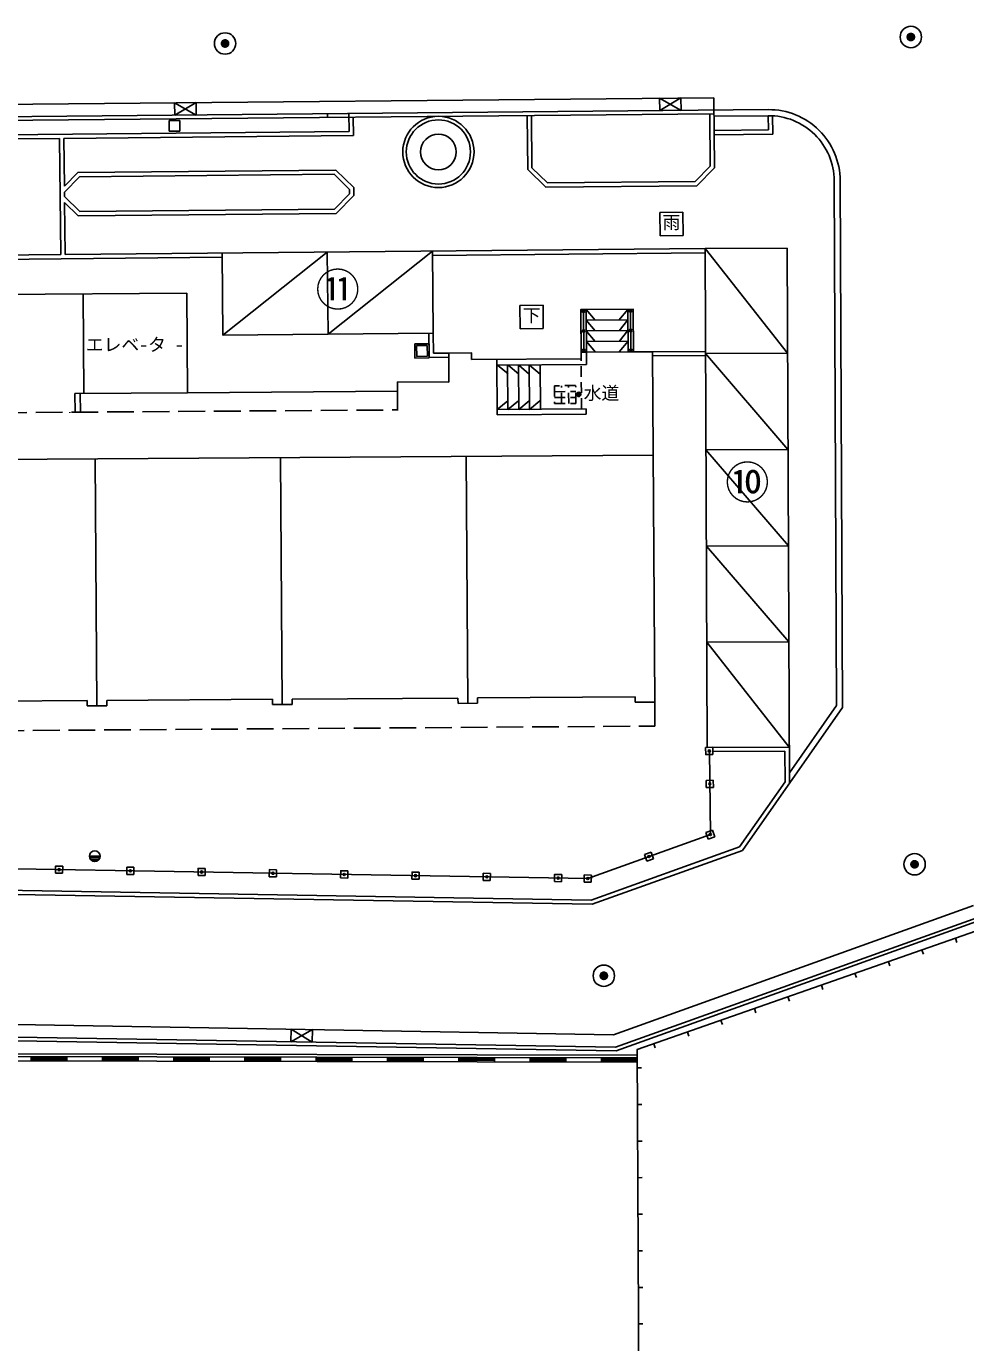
# Model space of a CAD drawing. Units: millimetres, scale not verified. Extents: x -100125 to 100125, y -69250 to 69250.
# Drawn here: x 9816 to 36164, y -22048 to 14893 of the extents above; entities that cross this region are included whole.
import ezdxf
from ezdxf.enums import TextEntityAlignment as Align

# ---------------------------------------------------------------- set-up
doc = ezdxf.new("R2010")
doc.units = ezdxf.units.MM
doc.header["$LTSCALE"] = 250
for name, pattern in [('DASHED1', [1.8, 1.2, -0.6]), ('DASHED3', [4, 3, -1]), ('LONG_CHAIN', [21, 18, -1, 1, -1])]:
    doc.linetypes.add(name, pattern=pattern)
for name, color, linetype in [('0-0_レイヤ15', 6, 'LONG_CHAIN'), ('1-0_計画', 3, 'Continuous'), ('1-1_現況白抜', 2, 'Continuous'), ('1-2_4案', 7, 'Continuous')]:
    doc.layers.add(name, color=color, linetype=linetype)
doc.styles.add('ＭＳ ゴシック', font='')
doc.styles.get('ＭＳ ゴシック').set_extended_font_data('MS Gothic')

msp = doc.modelspace()

# ---------------------------------------------------------------- linework, layer by layer
at = {"layer": '0-0_レイヤ15'}
for centre, start, end in [((15390.2, 14411.6), 0, 180), ((15390.2, 14411.6), 180, 0), ((34626.9, 14593.3), 0, 180), ((34626.9, 14593.3), 180, 0), ((34730.8, -8623.1), 0, 180), ((34730.8, -8623.1), 180, 0), ((26014.9, -11752), 0, 180), ((26014.9, -11752), 180, 0)]:
    msp.add_arc(centre, 100, start, end, dxfattribs=at)
at = {"layer": '1-0_計画', "linetype": 'LONG_CHAIN'}
for p, q in [((15404.3, 14510.5), (15291.3, 14397.5)), ((15376, 14510.5), (15291.4, 14425.8)), ((15426.5, 14504.5), (15297.4, 14375.3)), ((15445.2, 14494.8), (15307, 14356.6)), ((15460.9, 14482.3), (15319.5, 14340.9)), ((15473.5, 14466.5), (15335.3, 14328.3)), ((15483.1, 14447.9), (15353.9, 14318.7)), ((15489.1, 14425.6), (15376.2, 14312.7)), ((34640.9, 14692.2), (34528, 14579.2)), ((34612.6, 14692.2), (34528, 14607.5)), ((34663.2, 14686.1), (34534, 14557)), ((34681.9, 14676.5), (34543.7, 14538.3)), ((34697.6, 14664), (34556.2, 14522.6)), ((34710.1, 14648.2), (34571.9, 14510)), ((34719.8, 14629.6), (34590.6, 14500.4)), ((34725.8, 14607.3), (34612.9, 14494.4)), ((34725.8, 14579), (34641.2, 14494.4)), ((15489.1, 14397.3), (15404.5, 14312.7)), ((34744.8, -8524.2), (34631.9, -8637.2)), ((34716.5, -8524.2), (34631.9, -8608.9)), ((34767.1, -8530.2), (34637.9, -8659.4)), ((34785.7, -8539.9), (34647.5, -8678.1)), ((34801.5, -8552.4), (34660.1, -8693.8)), ((34814, -8568.2), (34675.8, -8706.4)), ((34823.6, -8586.8), (34694.5, -8716)), ((34829.7, -8609.1), (34716.7, -8722)), ((34829.6, -8637.4), (34745, -8722)), ((26028.9, -11653.1), (25916, -11766.1)), ((26000.6, -11653.2), (25916, -11737.8)), ((26051.2, -11659.2), (25922, -11788.3)), ((26069.9, -11668.8), (25931.7, -11807)), ((26085.6, -11681.3), (25944.2, -11822.7)), ((26098.1, -11697.1), (25959.9, -11835.3)), ((26107.8, -11715.7), (25978.6, -11844.9)), ((26113.8, -11738), (26000.9, -11850.9)), ((26113.8, -11766.3), (26029.2, -11850.9))]:
    msp.add_line(p, q, dxfattribs=at)
at = {"layer": '1-0_計画'}
for p, q in [((-31637, 12317.4), (29100.3, 12891)), ((13975.1, 12748.1), (13978.4, 12398.2)), ((14575.1, 12753.8), (14578.4, 12403.8)), ((27578.9, 12876.6), (27582.2, 12526.7)), ((28178.9, 12882.3), (28182.2, 12532.3)), ((29118.9, 10921.1), (29100.3, 12891)), ((-31633.7, 11967.4), (30626, 12555.4)), ((-31632.8, 11867.4), (29104.5, 12441)), ((13823.1, 12246.7), (14123.1, 12249.5)), ((13823.1, 12246.7), (13826, 11946.7)), ((14123.1, 12249.5), (14126, 11949.5)), ((18265, 12338.6), (18264.1, 12438.6)), ((18868.7, 11944.3), (18864, 12444.3)), ((18989.9, 11825.5), (18985, 12345.4)), ((23879.1, 10871.6), (23864.7, 12391.5)), ((23998.6, 10922.4), (23984.7, 12392.7)), ((28998.4, 10969.7), (28984.5, 12439.9)), ((29105.2, 12371), (30627.6, 12385.4)), ((30627.6, 12385.4), (30631.4, 11985.4)), ((30747.7, 12382.6), (30752.5, 11866.6)), ((9169.2, 11852.7), (18868.7, 11944.3)), ((10870.2, 11748.8), (18989.9, 11825.5)), ((13826, 11946.7), (14126, 11949.5)), ((29109, 11971), (30631.4, 11985.4)), ((29110.1, 11851.1), (30752.5, 11866.6)), ((9247.6, 11733.5), (10750.2, 11747.6)), ((10750.2, 11747.6), (10781, 8487.8)), ((10882.9, 10408.8), (10870.2, 11748.8)), ((11259.3, 10792.4), (10882.9, 10408.8)), ((11259.3, 10792.4), (18499, 10860.8)), ((11310.1, 10672.9), (18450.4, 10740.3)), ((18450.4, 10740.3), (18884.1, 10314.7)), ((18499, 10860.8), (19003.7, 10365.5)), ((23879.1, 10871.6), (24383.8, 10376.3)), ((23998.6, 10922.4), (24432.4, 10496.8)), ((28572.8, 10535.9), (28998.4, 10969.7)), ((11310.1, 10672.9), (10884.5, 10239.1)), ((19003.7, 10365.5), (19005.7, 10145.6)), ((24432.4, 10496.8), (28572.8, 10535.9)), ((32474.9, 10563.7), (32540.8, -4165.2)), ((10885.6, 10118.6), (10884.5, 10239.1)), ((10885.6, 10118.6), (11319.4, 9692.9)), ((18885.3, 10194.1), (18459.7, 9760.4)), ((19005.7, 10145.6), (18510.5, 9640.9)), ((18884.1, 10314.7), (18885.3, 10194.1)), ((10887.2, 9948.9), (11270.8, 9572.5)), ((10901, 8488.9), (10887.2, 9948.9)), ((11270.8, 9572.5), (18510.5, 9640.9)), ((11319.4, 9692.9), (18459.7, 9760.4)), ((10901, 8488.9), (28853.4, 8658.5)), ((18256.7, 8558.4), (18278.5, 6258.5)), ((18278.5, 6258.5), (21206.6, 8586.3)), ((21206.6, 8586.3), (21228.3, 6286.4)), ((21207.7, 8466.3), (28853.9, 8538.5)), ((28853.4, 8657.7), (31153.4, 8668)), ((28853.4, 8657.7), (28916, -5342.1)), ((28853.4, 8657.7), (31166.6, 5718.1)), ((31153.4, 8668), (31220.6, -6347.2)), ((6409.5, 8446.5), (10781, 8487.8)), ((6530.6, 8327.7), (15308, 8410.6)), ((15328.6, 6230.6), (21228.3, 6286.4)), ((21108.3, 6285.2), (21114.8, 5601.6)), ((21228.3, 6286.4), (21233.7, 5722.3)), ((20711.2, 5981.2), (21111.2, 5985.4)), ((20711.2, 5981.2), (20715.4, 5581.2)), ((20761.7, 5931.7), (21061.7, 5934.8)), ((21061.7, 5934.8), (21064.8, 5634.9)), ((21111.2, 5985.4), (21115.4, 5585.4)), ((20715.4, 5581.2), (21115.4, 5585.4)), ((21664.9, 5605.1), (21114.8, 5601.6)), ((21665.3, 5725.1), (21233.7, 5722.3)), ((21665.3, 5725.1), (21664.9, 5605.1)), ((26845.7, 5758.7), (28866.3, 5771.8)), ((27378.9, 5642.2), (27378.1, 5762.2)), ((27378.9, 5642.2), (28866.8, 5651.8)), ((28866.6, 5707.8), (31166.6, 5718.1)), ((28866.6, 5707.8), (31178.7, 3018.1)), ((28878.7, 3007.8), (31178.7, 3018.1)), ((28878.7, 3007.8), (31190.7, 318.1)), ((28890.8, 307.8), (31190.7, 318.1)), ((28890.8, 307.8), (31202.8, -2381.9)), ((28902.8, -2392.1), (31202.8, -2381.9)), ((28902.8, -2392.1), (31216, -5331.8)), ((32540.8, -4165.2), (31219.2, -6052.7)), ((28871.2, -5343.1), (29071.2, -5340.7)), ((28916, -5342.1), (31216, -5331.8)), ((28976.1, -5441.8), (29003.6, -7789.1)), ((29071.2, -5340.7), (29073.6, -5540.7)), ((29072.7, -5461.4), (31096.5, -5452.4)), ((28885.8, -6267.6), (29085.7, -6265.2)), ((29085.7, -6265.2), (29088.1, -6465.2)), ((28875.7, -7728.8), (29064, -7661.2)), ((28943.3, -7917.1), (28875.7, -7728.8)), ((29131.6, -7849.5), (29064, -7661.2)), ((25563.8, -9024), (29003.6, -7789.1)), ((28943.3, -7917.1), (29131.6, -7849.5)), ((25563.8, -9024), (-7337.2, -8467)), ((25663.3, -9625.8), (29824.5, -8132)), ((25683.2, -9746.1), (29900.9, -8232)), ((27155.8, -8346.2), (27344.1, -8278.7)), ((27223.4, -8534.5), (27155.8, -8346.2)), ((27223.4, -8534.5), (27411.6, -8466.9)), ((27411.6, -8466.9), (27344.1, -8278.7)), ((10832.6, -8874.6), (10836, -8674.6)), ((12832.3, -8908.5), (12835.7, -8708.5)), ((14832, -8942.3), (14835.4, -8742.4)), ((16831.8, -8976.2), (16835.1, -8776.2)), ((18831.5, -9010), (18834.9, -8810.1)), ((20831.2, -9043.9), (20834.6, -8843.9)), ((10632.6, -8871.2), (10832.6, -8874.6)), ((12632.4, -8905.1), (12832.3, -8908.5)), ((14632.1, -8938.9), (14832, -8942.3)), ((16631.8, -8972.8), (16831.8, -8976.2)), ((18631.5, -9006.7), (18831.5, -9010)), ((20631.2, -9040.5), (20831.2, -9043.9)), ((22630.9, -9074.4), (22830.9, -9077.8)), ((22830.9, -9077.8), (22834.3, -8877.8)), ((24630.6, -9108.2), (24830.6, -9111.6)), ((24830.6, -9111.6), (24834, -8911.6)), ((25462.1, -9122.3), (25465.5, -8922.3)), ((25462.1, -9122.3), (25662.1, -9125.7)), ((25465.5, -8922.3), (25665.5, -8925.7)), ((25662.1, -9125.7), (25665.5, -8925.7)), ((26288.5, -13406.9), (36386, -9782)), ((26346.6, -13757.9), (36737.1, -10027.8)), ((26363.2, -13858.2), (36837.4, -10098.1)), ((26288.5, -13406.9), (-2430.6, -12920.7)), ((26346.6, -13757.9), (-2455.5, -13270.3)), ((17236, -13603.7), (17241.9, -13253.7)), ((17835.9, -13613.9), (17841.9, -13263.9)), ((26363.2, -13858.2), (-2462.6, -13370.2))]:
    msp.add_line(p, q, dxfattribs=at)
at = {"layer": '1-0_計画', "color": 2}
for p, q in [((13975.1, 12748.1), (14578.4, 12403.8)), ((14575.1, 12753.8), (13978.4, 12398.2)), ((27578.9, 12876.6), (28182.2, 12532.3)), ((28178.9, 12882.3), (27582.2, 12526.7)), ((17236, -13603.7), (17841.9, -13263.9)), ((17835.9, -13613.9), (17241.9, -13253.7))]:
    msp.add_line(p, q, dxfattribs=at)
at = {"layer": '1-0_計画'}
for points in [[(24383.8, 10376.3), (28623.6, 10416.4), (29118.9, 10921.1)], [(32644.9, 10564.4), (32711, -4218.4), (29900.9, -8232)], [(15306.9, 8530.5), (15328.6, 6230.6), (18256.7, 8558.4)], [(22307.1, 5542.7), (25378.5, 5564.1), (25369.6, 6942.2), (26838, 6951.7), (26845.7, 5758.7)], [(20761.7, 5931.7), (20764.9, 5631.7), (21064.8, 5634.9)], [(21665.3, 5725.1), (22307.1, 5729.3), (22307.1, 5544.3)], [(28871.2, -5343.1), (28873.6, -5543), (29073.6, -5540.7)], [(31096.5, -5452.4), (31100.4, -6309.6), (29824.5, -8132)], [(28885.8, -6267.6), (28888.1, -6467.6), (29088.1, -6465.2)], [(10632.6, -8871.2), (10636, -8671.3), (10836, -8674.6)], [(12632.4, -8905.1), (12635.7, -8705.1), (12835.7, -8708.5)], [(14632.1, -8938.9), (14635.5, -8739), (14835.4, -8742.4)], [(16631.8, -8972.8), (16635.2, -8772.8), (16835.1, -8776.2)], [(18631.5, -9006.7), (18634.9, -8806.7), (18834.9, -8810.1)], [(20631.2, -9040.5), (20634.6, -8840.5), (20834.6, -8843.9)], [(25663.3, -9625.8), (-6792.9, -9076.3), (-7164.9, -12955.2)], [(25683.2, -9746.1), (-6684, -9198.1), (-7049.3, -13007.2)], [(22630.9, -9074.4), (22634.3, -8874.4), (22834.3, -8877.8)], [(24630.6, -9108.2), (24634, -8908.3), (24834, -8911.6)]]:
    msp.add_lwpolyline(points, dxfattribs=at)
for centre, radius in [((34626.9, 14593.3), 300), ((15390.2, 14411.6), 300), ((15390.2, 14411.6), 100), ((34626.9, 14593.3), 100), ((21374.3, 11368), 1000), ((21374.3, 11368), 900), ((21374.3, 11368), 500), ((28972.4, -5441.9), 30), ((28986.9, -6366.4), 30), ((29003.6, -7789.1), 30), ((27283.7, -8406.6), 30), ((34730.8, -8623.1), 300), ((10734.3, -8772.9), 30), ((12734, -8806.8), 30), ((14733.8, -8840.7), 30), ((16733.5, -8874.5), 30), ((34730.8, -8623.1), 100), ((18733.2, -8908.4), 30), ((20732.9, -8942.2), 30), ((22732.6, -8976.1), 30), ((24732.3, -9009.9), 30), ((25563.8, -9024), 30), ((26014.9, -11752), 300), ((26014.9, -11752), 100)]:
    msp.add_circle(centre, radius, dxfattribs=at)
for radius in [2000, 1830]:
    msp.add_arc((30644.9, 10555.5), radius, 0.25633, 90.54113, dxfattribs=at)
at = {"layer": '1-1_現況白抜'}
for p, q in [((28232.5, 9676.4), (27582.6, 9667.5)), ((27591.4, 9017.6), (27582.6, 9667.5)), ((28241.4, 9026.4), (28232.5, 9676.4)), ((28241.4, 9026.4), (27591.4, 9017.6)), ((14317.4, 7407.7), (9009.7, 7370.7)), ((14317.4, 7407.7), (14337, 4610.4)), ((11429.2, 4590.1), (11409.7, 7387.4)), ((24309.8, 7065.7), (23659.8, 7058.1)), ((23667.4, 6408.2), (23659.8, 7058.1)), ((24317.4, 6415.8), (24309.8, 7065.7)), ((23979.2, 6739.7), (23974.2, 6739.7)), ((23976.7, 6742.2), (23976.7, 6737.2)), ((25369.3, 6942.2), (26838, 6951.7)), ((25377.3, 5749.2), (25369.3, 6942.2)), ((25447.3, 6898.4), (25442.3, 6898.4)), ((25452.3, 5749.7), (25444.6, 6942.7)), ((25444.8, 6900.9), (25444.8, 6895.9)), ((25771.5, 6646.4), (25519.6, 6943.2)), ((25527.3, 5750.2), (25519.6, 6943.2)), ((25521.5, 6644.9), (26689.9, 6651.9)), ((26439.9, 6650.4), (26688, 6950.7)), ((26441.8, 6351.7), (26689.9, 6651.9)), ((26688, 6950.7), (26695.7, 5755.5)), ((26765.7, 6908.3), (26760.7, 6908.3)), ((26763, 6951.2), (26770.7, 5756)), ((26763.2, 6910.8), (26763.2, 6905.8)), ((26845.7, 5756.5), (26838, 6951.7)), ((24317.4, 6415.8), (23667.4, 6408.2)), ((25450.9, 6344.2), (25445.9, 6344.2)), ((25448.4, 6346.7), (25448.4, 6341.7)), ((25773.4, 6348.1), (25521.5, 6644.9)), ((25523.4, 6346.7), (26691.8, 6353.1)), ((25775.4, 6049.7), (25523.4, 6346.7)), ((26443.8, 6053), (26691.8, 6353.1)), ((26769.3, 6354), (26764.3, 6354)), ((26766.8, 6356.5), (26766.8, 6351.5)), ((25525.4, 6048.4), (26693.8, 6054.3)), ((25777.3, 5751.8), (25525.4, 6048.4)), ((26445.7, 5754.4), (26693.8, 6054.3)), ((21665.3, 5725.1), (21662.6, 4905.7)), ((21665.3, 5725.1), (22307.1, 5729.3)), ((22307.1, 5729.3), (22307.1, 5544.3)), ((22307.1, 5542.7), (25378.5, 5564.1)), ((23020.2, 3987.5), (23009.3, 5547.6)), ((25377.3, 5749.2), (25527.3, 5750.2)), ((25377.3, 5749.2), (25378.5, 5564.1)), ((25454.5, 5795.8), (25449.5, 5795.8)), ((25452, 5798.3), (25452, 5793.3)), ((25527.3, 5750.2), (26695.7, 5755.5)), ((25529.5, 5405.8), (25527.3, 5750.2)), ((27378.1, 5762.2), (26695.7, 5757.8)), ((26772.9, 5801.7), (26767.9, 5801.7)), ((26770.4, 5804.2), (26770.4, 5799.2)), ((27444, -4069.5), (27378.1, 5762.2)), ((23010.4, 5388.3), (25529.5, 5405.8)), ((23327.7, 5136.3), (23029.4, 5388.4)), ((23314.5, 5390.4), (23324.7, 4140.5)), ((23329.4, 5386.4), (23620.5, 5140.3)), ((23618.5, 5392.5), (23628.3, 4142.7)), ((23629.4, 5384.2), (23924.5, 5134.8)), ((23922.6, 5394.6), (23931.8, 4144.8)), ((23929.4, 5382.1), (24228.5, 5129.3)), ((24235.4, 4146.9), (24226.7, 5396.7)), ((20228, 4915.7), (20222.5, 4115.7)), ((20228, 4915.7), (21662.6, 4905.7)), ((14337, 4610.4), (11179.2, 4588.4)), ((11182.8, 4063.6), (11179.2, 4588.4)), ((11329.2, 4589.4), (11332.8, 4064.7)), ((14337, 4610.4), (20224.6, 4651)), ((25313.8, 4563.6), (25308.8, 4563.6)), ((25311.3, 4566.1), (25311.3, 4561.1)), ((23021.2, 4138.4), (23322.8, 4386.4)), ((23021.2, 4138.4), (25521.3, 4155.9)), ((23321.2, 4136.4), (23622.8, 4384.5)), ((23922.8, 4382.5), (23628.3, 4140.3)), ((24222.8, 4380.5), (23931.9, 4141.3)), ((25521.3, 4155.9), (25520.3, 4005.9)), ((11033, 4048.3), (11032.8, 4062.8)), ((25519.9, 4005.9), (23020.2, 3988.4)), ((27397.5, 2862.3), (-35052, 2426.5)), ((11795.8, -4174.4), (11747.4, 2753.1)), ((16995.6, -4139.6), (16947.3, 2789.3)), ((22199.9, -4104.7), (22151.5, 2825.7)), ((6869.7, -4057.4), (11519.6, -4026.3)), ((11520.8, -4176.2), (11519.6, -4026.5)), ((12069.6, -4022.6), (16719.5, -3991.4)), ((12070.7, -4172.6), (12069.6, -4022.3)), ((16720.6, -4141.4), (16719.5, -3991.7)), ((17269.5, -3987.7), (21923.5, -3956.5)), ((17270.6, -4137.7), (17269.5, -3987.4)), ((21924.9, -4106.5), (21923.5, -3957.3)), ((22473.5, -3952.8), (26893, -3923.2)), ((22474.9, -4102.8), (22473.5, -3952.1)), ((26894, -4073.2), (26893, -3923.2)), ((11520.8, -4176.2), (12070.7, -4172.6)), ((16720.6, -4141.4), (17270.6, -4137.7)), ((21924.9, -4106.5), (22474.9, -4102.8)), ((26894, -4073.2), (27444, -4069.5)), ((11585.3, -8396.2), (11885.3, -8396.2)), ((11594, -8446.2), (11876.5, -8446.2)), ((11623.5, -8496.2), (11847, -8496.2)), ((35879.3, -10700.2), (35920.6, -10818.2)), ((34939.2, -11029.1), (34980.5, -11147.1)), ((33999.1, -11358), (34040.4, -11476)), ((33059, -11686.9), (33100.3, -11804.8)), ((32118.9, -12015.8), (32160.1, -12133.7)), ((31178.7, -12344.7), (31220, -12462.6)), ((30238.6, -12673.6), (30279.9, -12791.5)), ((29298.5, -13002.5), (29339.8, -13120.4)), ((27418.3, -13660.2), (27459.5, -13778.2)), ((28358.4, -13331.3), (28399.7, -13449.3)), ((8441.3, -14014.8), (26948.8, -14050.9)), ((8441.5, -13939.8), (26948.9, -13975.9)), ((9948.6, -14142.7), (9948.8, -14017.7)), ((10948.6, -14144.7), (10948.8, -14019.7)), ((11948.6, -14146.6), (11948.8, -14021.6)), ((12948.6, -14148.6), (12948.8, -14023.6)), ((13948.6, -14150.5), (13948.8, -14025.5)), ((14948.6, -14152.5), (14948.8, -14027.5)), ((15948.6, -14154.4), (15948.8, -14029.4)), ((16948.6, -14156.4), (16948.8, -14031.4)), ((17948.6, -14158.3), (17948.8, -14033.3)), ((18948.6, -14160.3), (18948.8, -14035.3)), ((19948.5, -14162.2), (19948.8, -14037.2)), ((26948.5, -14175.9), (8441.1, -14139.8)), ((10948.6, -14103.2), (9948.6, -14101.2)), ((10948.7, -14058.7), (9948.7, -14056.7)), ((12948.6, -14107.1), (11948.6, -14105.1)), ((12948.7, -14062.6), (11948.7, -14060.6)), ((14948.6, -14111), (13948.6, -14109)), ((14948.7, -14066.5), (13948.7, -14064.5)), ((16948.6, -14114.9), (15948.6, -14112.9)), ((16948.7, -14070.4), (15948.7, -14068.4)), ((18948.6, -14118.8), (17948.6, -14116.8)), ((18948.7, -14074.3), (17948.7, -14072.3)), ((20948.6, -14122.7), (19948.6, -14120.7)), ((20948.7, -14078.2), (19948.7, -14076.2)), ((20948.5, -14164.2), (20948.8, -14039.2)), ((21948.5, -14166.1), (21948.8, -14041.1)), ((22948.6, -14126.6), (21948.6, -14124.6)), ((22948.7, -14082.1), (21948.7, -14080.1)), ((22948.5, -14168.1), (22948.8, -14043.1)), ((23948.5, -14170.1), (23948.8, -14045.1)), ((24948.6, -14130.5), (23948.6, -14128.6)), ((24948.7, -14086), (23948.7, -14084.1)), ((24948.5, -14172), (24948.8, -14047)), ((25948.5, -14174), (25948.8, -14049)), ((26948.6, -14134.4), (25948.6, -14132.5)), ((26948.7, -14089.9), (25948.7, -14088)), ((26948.5, -14175.9), (26948.8, -14050.9)), ((26950.7, -14338), (27075.7, -14337.4)), ((26955.6, -15364.6), (27080.6, -15364)), ((26960.6, -16391.2), (27085.6, -16390.6)), ((26965.5, -17417.8), (27090.5, -17417.2)), ((26970.5, -18444.4), (27095.5, -18443.8)), ((26975.4, -19471), (27100.4, -19470.4)), ((26980.4, -20497.6), (27105.4, -20497)), ((26985.3, -21524.2), (27110.3, -21523.6))]:
    msp.add_line(p, q, dxfattribs=at)
at = {"layer": '1-1_現況白抜', "linetype": 'DASHED1'}
for p, q in [((25369.6, 6942.2), (25377.3, 5749.2)), ((25387.6, 4154.9), (25378.5, 5564.1)), ((24830.2, 4308.7), (24826, 4808.7)), ((25029.6, 4310.4), (25025.3, 4810.4)), ((24628, 4640.3), (25226.1, 4645.4)), ((24629.4, 4473.7), (25227.6, 4478.8))]:
    msp.add_line(p, q, dxfattribs=at)
at = {"layer": '1-1_現況白抜', "linetype": 'DASHED3'}
for p, q in [((-27920.6, 3784.1), (20222.5, 4128.6)), ((27444, -4069.5), (27448.8, -4744)), ((-34997.9, -5185.3), (27448.8, -4744))]:
    msp.add_line(p, q, dxfattribs=at)
at = {"layer": '1-1_現況白抜', "linetype": 'DASHED1'}
msp.add_lwpolyline([(24630.8, 4307), (25229, 4312.1), (25224.7, 4812.1), (24626.6, 4807)], close=True, dxfattribs=at)
at = {"layer": '1-1_現況白抜'}
msp.add_lwpolyline([(27002.7, -25117.3), (26948.2, -13824.7), (44810.5, -7575.6)], dxfattribs=at)
for centre, radius in [((25444.8, 6898.4), 37.5), ((25444.8, 6898.4), 25.5), ((25444.8, 6898.4), 13.5), ((26763.2, 6908.3), 37.5), ((26763.2, 6908.3), 25.5), ((26763.2, 6908.3), 13.5), ((25448.4, 6344.2), 37.5), ((25448.4, 6344.2), 25.5), ((25448.4, 6344.2), 13.5), ((26766.8, 6354), 37.5), ((26766.8, 6354), 25.5), ((26766.8, 6354), 13.5), ((25452, 5795.8), 37.5), ((25452, 5795.8), 25.5), ((25452, 5795.8), 13.5), ((26770.4, 5801.7), 37.5), ((26770.4, 5801.7), 25.5), ((26770.4, 5801.7), 13.5), ((25311.3, 4563.6), 62.5), ((25311.3, 4563.6), 42.5), ((25311.3, 4563.6), 22.5), ((11735.3, -8396.2), 150)]:
    msp.add_circle(centre, radius, dxfattribs=at)

# ---------------------------------------------------------------- texts
at = {"layer": '1-1_現況白抜', "color": 7, "style": 'ＭＳ ゴシック'}
for s, p in [('雨', (27662, 9097)), ('下', (23738.6, 6486.9)), ('エレベ-タ -', (11482.7, 5668.8)), ('水道', (25448.1, 4307))]:
    msp.add_text(s, height=366.6, dxfattribs=at).set_placement(p, align=Align.BOTTOM_LEFT)
at = {"layer": '1-2_4案', "style": 'ＭＳ ゴシック'}
for s, p in [('⑪', (17925.8, 6769.8)), ('⑩', (29415.6, 1357.7))]:
    msp.add_text(s, height=916.4, dxfattribs=at).set_placement(p, align=Align.BOTTOM_LEFT)

doc.saveas('drawing.dxf')
